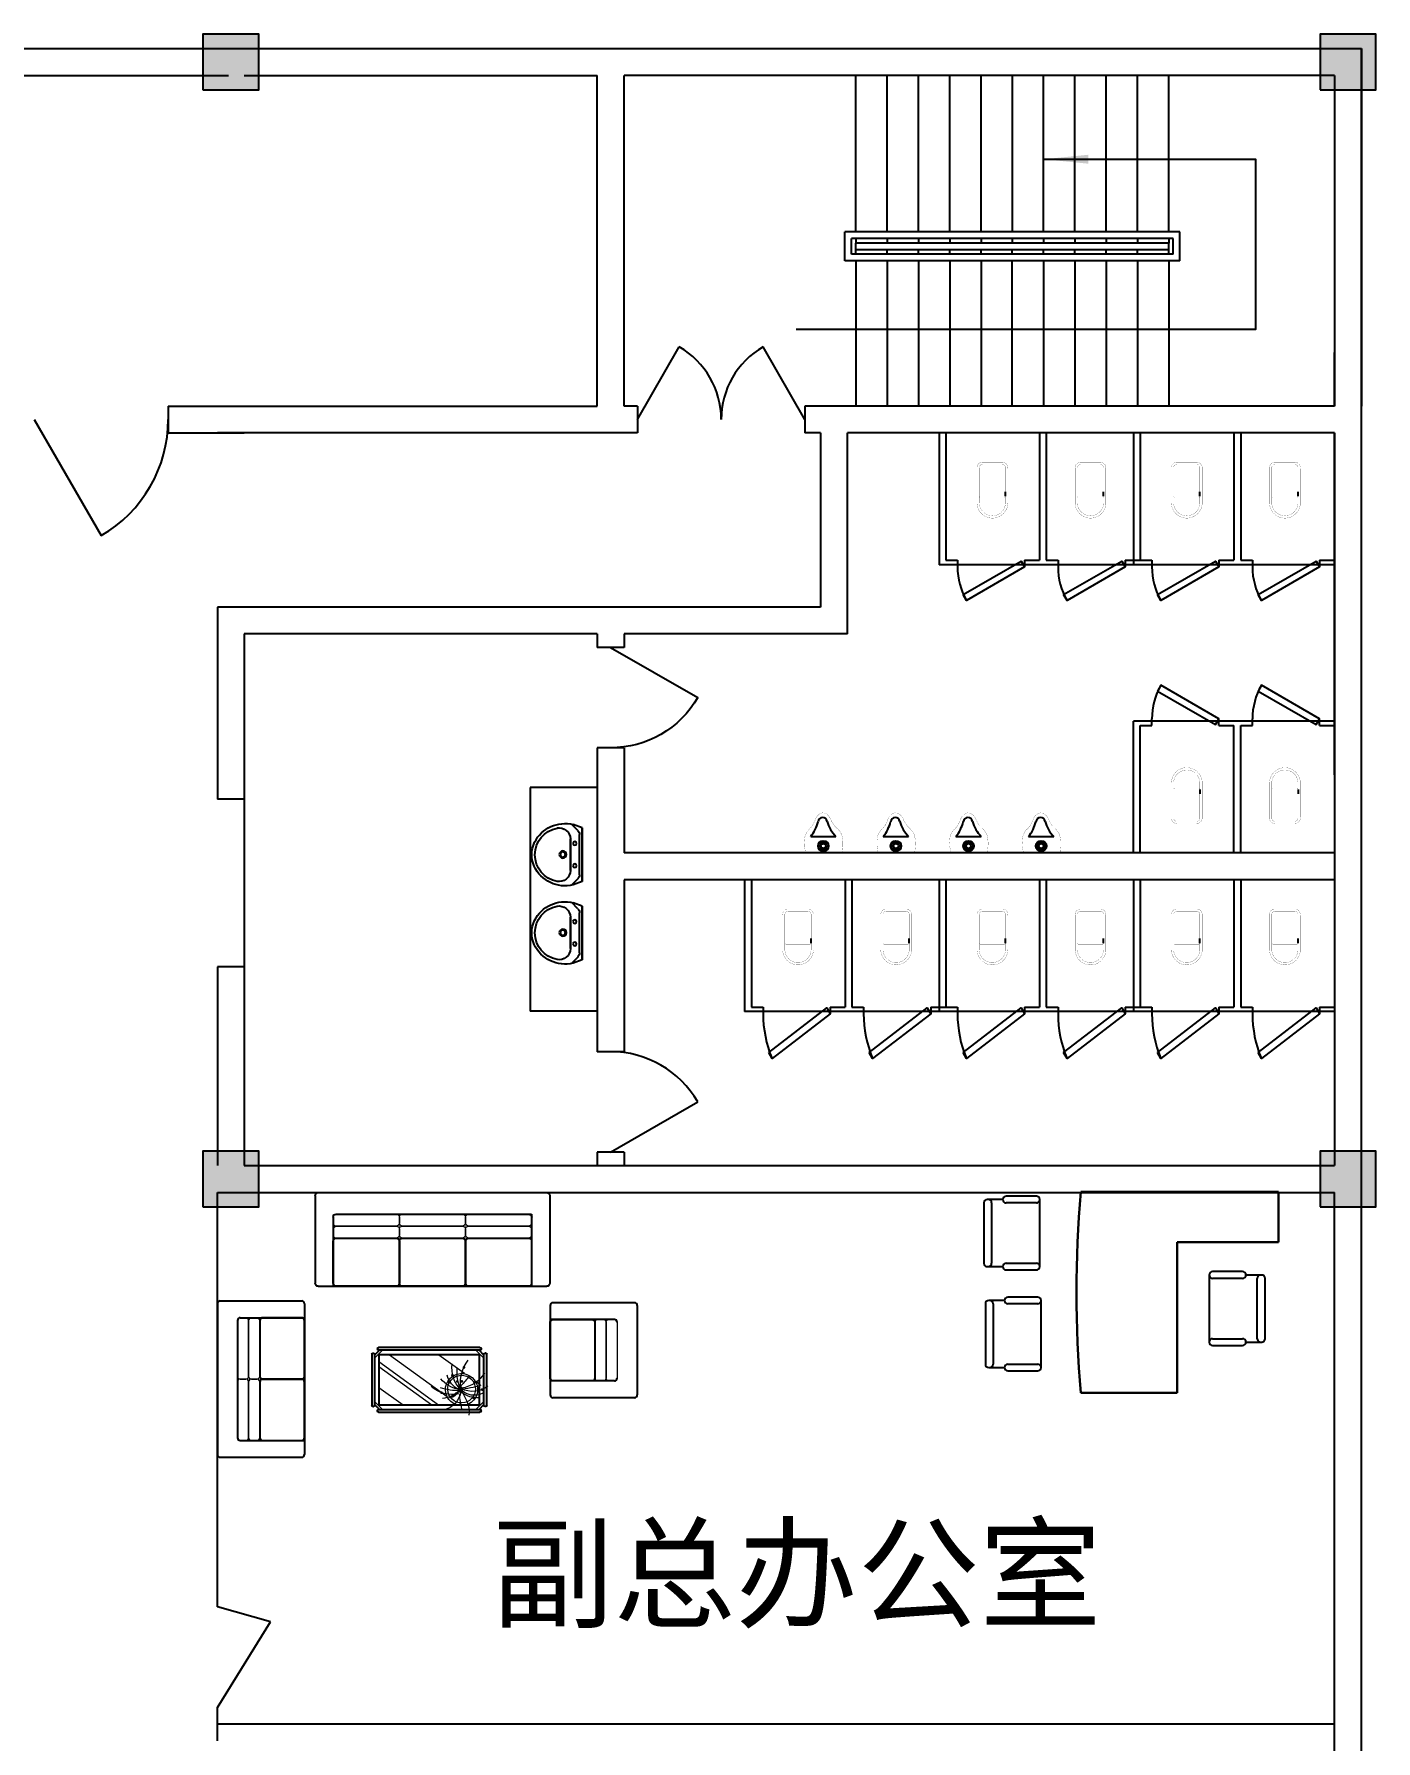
# Model space of a CAD drawing. Header units: millimetres. Extents: x 958 to 636282, y 2095 to 161571.
# Drawn here: x 131928 to 143938, y 52315 to 67595 of the extents above; entities that cross this region are included whole.
import ezdxf
from ezdxf.enums import TextEntityAlignment as Align

# ---------------------------------------------------------------- set-up
doc = ezdxf.new("R2010")
doc.units = ezdxf.units.MM
for name, color, linetype in [('COLUMN', 9, 'Continuous'), ('dote', 1, 'Continuous'), ('PUB_DIM', 3, 'Continuous'), ('PUB_HATCH', 8, 'Continuous'), ('STAIR', 6, 'Continuous'), ('W', 7, 'Continuous'), ('wall', 2, 'Continuous'), ('WINDOW', 4, 'Continuous'), ('WINDOW_TEXT', 7, 'Continuous'), ('洁具', 73, 'Continuous'), ('窗子', 123, 'Continuous')]:
    doc.layers.add(name, color=color, linetype=linetype)
doc.styles.add('SIMPLEX', font='SIMPLEX.SHX')
doc.styles.get("Standard").update_dxf_attribs({"font": 'arial.ttf'})

# ---------------------------------------------------------------- blocks, each defined once
blk = doc.blocks.new('_dblk1')
for p, q in [((-0.5, 0), (-0.25, -0.433)), ((0.5, 0), (0.25, -0.433))]:
    blk.add_line(p, q)
for centre, start, end in [((-0.5, 0), 300, 0), ((0.5, 0), 180, 240)]:
    blk.add_arc(centre, 0.5, start, end)
at = {"layer": 'WINDOW_TEXT', "style": 'SIMPLEX', "flags": 9}
blk.add_attdef('A', text='', height=1, dxfattribs=at).set_placement((0, 1.5), align=Align.MIDDLE)
blk = doc.blocks.new('_fzh')
blk.add_lwpolyline([(-0.5, -0.5), (0.5, -0.5), (0.5, 0.5), (-0.5, 0.5)], close=True)
at = {"layer": 'PUB_HATCH'}
blk.add_solid([(-0.5, -0.5), (0.5, -0.5), (-0.5, 0.5), (0.5, 0.5)], dxfattribs=at)
blk = doc.blocks.new('_ARROW')
blk.add_solid([(0, 0), (-1, 0.1), (-1, -0.1)])
blk = doc.blocks.new('M_A1SFU')
blk.add_line((-0.5, 0), (0, -0.866))
blk.add_arc((-0.5, 0), 1, 300, 0)
blk = doc.blocks.new('A$C51AF1C80')
at = {"layer": '洁具'}
blk.add_line((307, 256, -1440), (267, 256, -1440), dxfattribs=at)
at = {"layer": '洁具', "const_width": 1.5, "elevation": -1440}
for points in [[(60, 276, 0.462192), (2, 226, 0.462192)], [(52, 256, 0.414214), (22, 226, 0.414214)], [(317, 246, 0.414214), (307, 256, 0.414214)], [(367, 21, 0.97895), (367, 256, 0.97895)], [(368, 1, 0.97895), (368, 277, 0.97895)], [(2, 51, 0.462192), (60, 1, 0.462192)], [(22, 51, 0.414214), (52, 21, 0.414214)], [(307, 21, 0.414214), (317, 31, 0.414214)]]:
    blk.add_lwpolyline(points, format="xyb", dxfattribs=at)
for points in [[(2, 51), (2, 226)], [(22, 226), (22, 51)], [(267, 256), (52, 256)], [(383, 276), (60, 276)], [(342, 256), (267, 256)], [(317, 256), (367, 256)], [(317, 31), (317, 246)], [(52, 21), (269, 21)], [(368, 1), (60, 1)], [(342, 21), (267, 21)], [(317, 21), (367, 21)]]:
    blk.add_lwpolyline(points, dxfattribs=at)
at = {"layer": '洁具', "width": 0.8, "flags": 9}
for tag in ['YSIZE', 'XSIZE']:
    blk.add_attdef(tag, (2, 139, -1440), '', height=0.5, rotation=180, dxfattribs=at)
blk = doc.blocks.new('M_E6')
for p, q in [((240, 0), (-240, 0)), ((-237, 0), (239, 0)), ((240, 0), (270, -79)), ((-213, -36), (-271, -91)), ((-240, 0), (-270, -79)), ((-179, -23), (181, -23)), ((141, -105), (-141, -105)), ((-141, -105), (141, -105)), ((217, -37), (274, -95))]:
    blk.add_line(p, q)
for centre, radius in [((-99, -65), 16.3), ((2, -172), 31.6), ((2, -172), 23), ((101, -65), 16.3)]:
    blk.add_circle(centre, radius)
for centre, radius, start, end in [((28, -152), 307, 166.1751, 244.7296), ((-141, -205), 100, 90, 190.5602), ((-179, -73), 50, 90, 133.181), ((-28, -152), 307, 297.0639, 13.8249), ((141, -205), 100, 349.4398, 90), ((181, -73), 50, 44.5607, 90), ((0, -179), 243, 190.5602, 349.4398), ((0, -201), 250, 245.8071, 296.4628), ((28, -152), 307, 266.589, 266.5936)]:
    blk.add_arc(centre, radius, start, end)
at = {"width": 0.8, "flags": 9}
for tag in ['XSIZE', 'YSIZE']:
    blk.add_attdef(tag, (0, 0), '', height=0.5, dxfattribs=at)
blk = doc.blocks.new('A$C233E54F0')
at = {"layer": '窗子', "rotation": 270}
blk.add_blockref('M_E6', (459, 274), dxfattribs=at)
blk = doc.blocks.new('A$C089B79D4')
at = {"layer": '洁具'}
blk.add_line((214, 69), (214, 295), dxfattribs=at)
at = {"layer": '洁具', "const_width": 1.5}
for points in [[(142, 306), (141, 304), (133, 296), (126, 289), (119, 282), (111, 277), (104, 272), (97, 267), (90, 263), (83, 259), (75, 255), (68, 252), (62, 249), (55, 246), (49, 242), (43, 239), (38, 236), (33, 232), (28, 228), (24, 224), (20, 220), (17, 216), (14, 212), (11, 207), (9, 203), (7, 198), (5, 193), (3, 188), (3, 185)], [(149, 314), (140, 303)], [(146, 313), (159, 323), (170, 331), (180, 337), (189, 342), (198, 345), (205, 348), (212, 350), (218, 351), (224, 352), (230, 353), (236, 354), (241, 355), (247, 355), (253, 356), (259, 356), (265, 357), (272, 357), (279, 357), (287, 357), (297, 356), (307, 356), (320, 354), (334, 353), (351, 351)], [(346, 352), (352, 351)], [(361, 1), (361, 371), (351, 371), (351, 351)], [(149, 56), (148, 58), (140, 65), (132, 72), (124, 78), (117, 84), (109, 88), (102, 92), (94, 96), (87, 100), (80, 103), (73, 106), (66, 109), (59, 111), (52, 114), (46, 117), (41, 120), (36, 124), (31, 127), (27, 131), (23, 135), (19, 139), (16, 143), (13, 147), (10, 152), (8, 156), (6, 161), (4, 165), (3, 170), (2, 175), (1, 180), (1, 186), (1, 186)], [(156, 48), (147, 59)], [(153, 49), (167, 40), (178, 32), (189, 27), (198, 23), (207, 20), (214, 18), (221, 16), (228, 15), (234, 15), (240, 14), (245, 13), (251, 13), (257, 13), (263, 12), (268, 12), (275, 12), (281, 13), (289, 13), (297, 13), (306, 14), (317, 16), (329, 18), (343, 20), (351, 22)], [(361, 1), (351, 1), (351, 21)]]:
    blk.add_lwpolyline(points, dxfattribs=at)
at = {"layer": '洁具'}
for radius in [47.3, 34.6, 22.1]:
    blk.add_circle((299, 182), radius, dxfattribs=at)
for centre, radius, start, end in [((85, 176), 40.9, 98.0602, 266.3435), ((-5, 517), 312, 285.6087, 314.7132), ((-2, -201), 346, 51.2999, 75.9384)]:
    blk.add_arc(centre, radius, start, end, dxfattribs=at)
at = {"layer": '洁具', "oblique": -180, "text_generation_flag": 4, "width": 0.8, "flags": 9}
for tag in ['YSIZE', 'XSIZE']:
    blk.add_attdef(tag, (361, 186), '', height=0.5, rotation=90, dxfattribs=at)
blk = doc.blocks.new('_dblk')
blk.add_line((-0.5, 0), (0, -0.866))
blk.add_arc((-0.5, 0), 1, 300, 0)
at = {"layer": 'WINDOW_TEXT', "style": 'SIMPLEX', "flags": 9}
blk.add_attdef('A', text='', height=1, dxfattribs=at).set_placement((0, 1.5), align=Align.MIDDLE)
blk = doc.blocks.new('$plan$00000255')
for p, q in [((1023, 0), (-1023, 0)), ((-1050, -27), (-1050, -813)), ((1050, -27), (1050, -813)), ((862, -194), (-888, -194)), ((-888, -194), (-888, -840)), ((888, -221), (888, -840)), ((1023, -840), (-1023, -840))]:
    blk.add_line(p, q)
at = {"lineweight": 13}
for points in [[(-323, -194), (-862, -194, 0.414214), (-888, -221), (-888, -275, 0.414214), (-862, -302), (-323, -302, 0.414214), (-296, -275), (-296, -221, 0.414214)], [(-323, -302), (-862, -302, 0.414214), (-888, -328), (-888, -382, 0.414214), (-862, -409), (-323, -409, 0.414214), (-296, -382), (-296, -328, 0.414214)], [(269, -194), (-269, -194, 0.414214), (-296, -221), (-296, -275, 0.414214), (-269, -302), (269, -302, 0.414214), (296, -275), (296, -221, 0.414214)], [(269, -302), (-269, -302, 0.414214), (-296, -328), (-296, -382, 0.414214), (-269, -409), (269, -409, 0.414214), (296, -382), (296, -328, 0.414214)], [(862, -194), (323, -194, 0.414214), (296, -221), (296, -275, 0.414214), (323, -302), (862, -302, 0.414214), (888, -275), (888, -221, 0.414214)], [(862, -302), (323, -302, 0.414214), (296, -328), (296, -382, 0.414214), (323, -409), (862, -409, 0.414214), (888, -382), (888, -328, 0.414214)]]:
    blk.add_lwpolyline(points, format="xyb", close=True, dxfattribs=at)
for points in [[(-323, -409), (-862, -409, 0.414214), (-888, -436), (-888, -813, 0.414214), (-862, -840), (-323, -840, 0.414214), (-296, -813), (-296, -436, 0.414214)], [(269, -409), (-269, -409, 0.414214), (-296, -436), (-296, -813, 0.414214), (-269, -840), (269, -840, 0.414214), (296, -813), (296, -436, 0.414214)], [(862, -409), (323, -409, 0.414214), (296, -436), (296, -813, 0.414214), (323, -840), (862, -840, 0.414214), (888, -813), (888, -436, 0.414214)]]:
    blk.add_lwpolyline(points, format="xyb", close=True)
for centre, start, end in [((-1023, -27), 90, 180), ((1023, -27), 0, 90), ((-862, -221), 90, 180), ((862, -221), 0, 90), ((-1023, -813), 180, 270), ((1023, -813), 270, 0)]:
    blk.add_arc(centre, 26.9, start, end)
blk = doc.blocks.new('$plan$00001586')
for p, q in [((-515, -229), (-515, 229)), ((-505, 239), (-500, 239)), ((-446, 265), (-490, 221)), ((-490, -229), (-490, 229)), ((-464, 280), (-464, 275)), ((-454, 290), (454, 290)), ((-454, 265), (454, 265)), ((446, 265), (490, 221)), ((464, 280), (464, 275)), ((490, 229), (490, -229)), ((505, 239), (500, 239)), ((515, 229), (515, -229)), ((-505, -239), (-500, -239)), ((-446, -265), (-490, -221)), ((-464, -280), (-464, -275)), ((454, -265), (-454, -265)), ((454, -290), (-454, -290)), ((446, -265), (490, -221)), ((464, -280), (464, -275)), ((505, -239), (500, -239))]:
    blk.add_line(p, q)
at = {"lineweight": 13}
for p, q in [((-418, 265), (-490, 193)), ((-450, 69), (-235, 225)), ((-450, -120), (24, 225)), ((-450, -163), (84, 225)), ((265, 225), (265, 225)), ((418, 265), (490, 193)), ((-355, -225), (161, 150)), ((416, 13), (450, 38)), ((87, -225), (316, -59)), ((-418, -265), (-490, -193)), ((418, -265), (490, -193))]:
    blk.add_line(p, q, dxfattribs=at)
blk.add_lwpolyline([(-450, -225), (-450, 225), (450, 225), (450, -225)], close=True)
at = {"color": 3, "lineweight": 13, "const_width": 12}
for points in [[(206, 146, 1), (218, 146, 1)], [(391, 159, 1), (403, 159, 1)], [(105, 116, 1), (117, 116, 1)], [(171, 21, 1), (183, 21, 1)], [(234, 123, 1), (246, 123, 1)], [(245, 14, 1), (257, 14, 1)], [(259, 80, 1), (271, 80, 1)], [(270, 103, 1), (282, 103, 1)], [(275, 90, 1), (287, 90, 1)], [(278, 70, 1), (290, 70, 1)], [(286, 14, 1), (298, 14, 1)], [(289, 83, 1), (301, 83, 1)], [(399, 24, 1), (411, 24, 1)], [(468, 87, 1), (480, 87, 1)], [(201, -42, 1), (213, -42, 1)], [(305, -111, 1), (317, -111, 1)]]:
    blk.add_lwpolyline(points, format="xyb", close=True, dxfattribs=at)
at = {"color": 3, "lineweight": 13}
for centre, radius, start, end in [((138, 290), 219, 342.9456, 6.4814), ((91, -91), 259, 48.7581, 83.8624), ((90, 80), 193, 6.9904, 78.0284), ((157, 39), 126, 28.8901, 78.4579), ((763, 122), 490, 163.8561, 179.1105), ((-413, 501), 810, 328.9873, 340.361), ((429, -73), 233, 85.8741, 126.9558), ((209, -161), 293, 78.5516, 130.9815), ((261, -405), 502, 88.3286, 108.729), ((325, -197), 291, 103.0452, 139.7766), ((345, -87), 190, 114.0956, 166.2953), ((463, -102), 260, 134.4861, 189.3762), ((595, -65), 346, 155.0888, 185.9637), ((249, -558), 642, 70.5249, 87.8244), ((605, 24), 325, 171.2496, 218.2333), ((402, -31), 169, 62.9909, 135.9102), ((386, -131), 234, 53.3231, 115.7633), ((-1032, -1160), 1790, 39.0488, 42.6799), ((250, -211), 287, 31.315, 82.1378)]:
    blk.add_arc(centre, radius, start, end, dxfattribs=at)
for centre, start, end in [((-505, 229), 90, 180), ((-500, 229), 0, 90), ((-454, 280), 90, 180), ((-454, 275), 180, 270), ((454, 280), 0, 90), ((454, 275), 270, 0), ((500, 229), 90, 180), ((505, 229), 0, 90), ((-505, -229), 180, 270), ((-500, -229), 270, 0), ((-454, -275), 90, 180), ((-454, -280), 180, 270), ((454, -275), 0, 90), ((454, -280), 270, 0), ((500, -229), 180, 270), ((505, -229), 270, 0)]:
    blk.add_arc(centre, 10, start, end)
at = {"lineweight": 13}
for centre, radius, start, end in [((289, 87), 144, 356.8136, 356.1451), ((289, 83), 124, 358.4724, 357.3134)]:
    blk.add_arc(centre, radius, start, end, dxfattribs=at)
blk = doc.blocks.new('$plan$00000256')
for p, q in [((675, 0), (-675, 0)), ((-700, -25), (-700, -755)), ((700, -25), (700, -755)), ((-550, -205), (-550, -780)), ((525, -180), (-525, -180)), ((550, -205), (550, -780)), ((675, -780), (-675, -780))]:
    blk.add_line(p, q)
at = {"lineweight": 13}
for points in [[(-25, -180), (-525, -180, 0.414214), (-550, -205), (-550, -255, 0.414214), (-525, -280), (-25, -280, 0.414214), (0, -255), (0, -205, 0.414214)], [(-25, -280), (-525, -280, 0.414214), (-550, -305), (-550, -355, 0.414214), (-525, -380), (-25, -380, 0.414214), (0, -355), (0, -305, 0.414214)], [(525, -180), (25, -180, 0.414214), (0, -205), (0, -255, 0.414214), (25, -280), (525, -280, 0.414214), (550, -255), (550, -205, 0.414214)], [(525, -280), (25, -280, 0.414214), (0, -305), (0, -355, 0.414214), (25, -380), (525, -380, 0.414214), (550, -355), (550, -305, 0.414214)]]:
    blk.add_lwpolyline(points, format="xyb", close=True, dxfattribs=at)
for points in [[(-25, -380), (-525, -380, 0.414214), (-550, -405), (-550, -755, 0.414214), (-525, -780), (-25, -780, 0.414214), (0, -755), (0, -405, 0.414214)], [(525, -380), (25, -380, 0.414214), (0, -405), (0, -755, 0.414214), (25, -780), (525, -780, 0.414214), (550, -755), (550, -405, 0.414214)]]:
    blk.add_lwpolyline(points, format="xyb", close=True)
for centre, start, end in [((-675, -25), 90, 180), ((675, -25), 360, 90), ((-525, -205), 90, 180), ((525, -205), 360, 90), ((-675, -755), 180, 270), ((675, -755), 270, 360)]:
    blk.add_arc(centre, 25, start, end)
at = {"width": 0.8, "flags": 9}
for tag in ['XSIZE', 'YSIZE']:
    blk.add_attdef(tag, (0, -779), '', height=0.5, rotation=180, dxfattribs=at)

msp = doc.modelspace()

# ---------------------------------------------------------------- linework, layer by layer
for p, q in [((136967.733, 60849.18), (136368.129, 60849.18)), ((136368.129, 60849.18), (136368.129, 58849.18)), ((133807.733, 60745.286), (133807.733, 59245.286)), ((136967.733, 58849.18), (136368.129, 58849.18)), ((133567.733, 53515.357), (133567.733, 57225.286)), ((137301.966, 56237.778), (136571.966, 56237.778)), ((136546.966, 56212.778), (136546.966, 55412.778)), ((137121.966, 56087.778), (136546.966, 56087.778)), ((137326.966, 56212.778), (137326.966, 55412.778)), ((137121.966, 55537.778), (136546.966, 55537.778)), ((137301.966, 55387.778), (136571.966, 55387.778)), ((133567.733, 52315.215), (133567.733, 52615.357)), ((143567.733, 52465.286), (133567.733, 52465.286))]:
    msp.add_line(p, q)
msp.add_lwpolyline([(136946.966, 56062.778), (136946.966, 55562.778, -0.414213562), (136921.966, 55537.778), (136571.966, 55537.778, -0.414213562), (136546.966, 55562.778), (136546.966, 56062.778, -0.414213562), (136571.966, 56087.778), (136921.966, 56087.778, -0.414213562)], format="xyb", close=True)
at = {"lineweight": 13}
for points in [[(137046.966, 56062.778), (137046.966, 55562.778, -0.414213562), (137021.966, 55537.778), (136971.966, 55537.778, -0.414213562), (136946.966, 55562.778), (136946.966, 56062.778, -0.414213562), (136971.966, 56087.778), (137021.966, 56087.778, -0.414213562)], [(137146.966, 56062.778), (137146.966, 55562.778, -0.414213562), (137121.966, 55537.778), (137071.966, 55537.778, -0.414213562), (137046.966, 55562.778), (137046.966, 56062.778, -0.414213562), (137071.966, 56087.778), (137121.966, 56087.778, -0.414213562)]]:
    msp.add_lwpolyline(points, format="xyb", close=True, dxfattribs=at)
for centre, start, end in [((136571.966, 56212.778), 90, 180), ((137301.966, 56212.778), 0, 90), ((137121.966, 56062.778), 0, 90), ((137121.966, 55562.778), 270, 0), ((136571.966, 55412.778), 180, 270), ((137301.966, 55412.778), 270, 0)]:
    msp.add_arc(centre, 25, start, end)
at = {"layer": 'PUB_DIM'}
msp.add_lwpolyline([(140963.734, 66475.286), (142859.69, 66475.286), (142859.69, 64950.795), (138747.753, 64950.795)], dxfattribs=at)
at = {"layer": 'STAIR'}
for p, q in [((139283.734, 65825.286), (139283.734, 67225.286)), ((139563.734, 65825.286), (139563.734, 67225.286)), ((139843.734, 65825.286), (139843.734, 67225.286)), ((140123.734, 65825.286), (140123.734, 67225.286)), ((140403.734, 65825.286), (140403.734, 67225.286)), ((140683.734, 67225.286), (140683.734, 65825.286)), ((140963.734, 65825.286), (140963.734, 67225.286)), ((141243.734, 65825.286), (141243.734, 67225.286)), ((141523.734, 65825.286), (141523.734, 67225.286)), ((141803.734, 65825.286), (141803.734, 67225.286)), ((142083.734, 65825.286), (142083.734, 67225.286)), ((142183.734, 65825.286), (139183.734, 65825.286)), ((139183.734, 65565.286), (139183.734, 65825.286)), ((142123.734, 65765.286), (139243.734, 65765.286)), ((139243.734, 65625.286), (139243.734, 65765.286)), ((139283.734, 65765.286), (139283.734, 65725.286)), ((139283.734, 65765.286), (139283.734, 65725.286)), ((139283.734, 65765.286), (139283.734, 65725.286)), ((142083.734, 65725.286), (139283.734, 65725.286)), ((139283.734, 65665.286), (139283.734, 65725.286)), ((139563.734, 65765.286), (139563.734, 65725.286)), ((139843.734, 65765.286), (139843.734, 65725.286)), ((140123.734, 65765.286), (140123.734, 65725.286)), ((140403.734, 65765.286), (140403.734, 65725.286)), ((140683.734, 65765.286), (140683.734, 65725.286)), ((140963.734, 65765.286), (140963.734, 65725.286)), ((141243.734, 65765.286), (141243.734, 65725.286)), ((141523.734, 65765.286), (141523.734, 65725.286)), ((141803.734, 65765.286), (141803.734, 65725.286)), ((142083.734, 65765.286), (142083.734, 65725.286)), ((142083.734, 65665.286), (142083.734, 65725.286)), ((142123.734, 65625.286), (142123.734, 65765.286)), ((142183.734, 65565.286), (142183.734, 65825.286)), ((142183.734, 65565.286), (139183.734, 65565.286)), ((142123.734, 65625.286), (139243.734, 65625.286)), ((142083.734, 65665.286), (139283.734, 65665.286)), ((139283.734, 65625.286), (139283.734, 65665.286)), ((139283.734, 65625.286), (139283.734, 65665.286)), ((139283.734, 65625.286), (139283.734, 65665.286)), ((139283.734, 65565.286), (139283.734, 64265.286)), ((139563.734, 65625.286), (139563.734, 65665.286)), ((139563.734, 65565.286), (139563.734, 64265.286)), ((139843.734, 65625.286), (139843.734, 65665.286)), ((139843.734, 65565.286), (139843.734, 64265.286)), ((140123.734, 65625.286), (140123.734, 65665.286)), ((140123.734, 65565.286), (140123.734, 64265.286)), ((140403.734, 65625.286), (140403.734, 65665.286)), ((140403.734, 65565.286), (140403.734, 64265.286)), ((140683.734, 65625.286), (140683.734, 65665.286)), ((140683.734, 64265.286), (140683.734, 65565.286)), ((140963.734, 65625.286), (140963.734, 65665.286)), ((140963.734, 65565.286), (140963.734, 64265.286)), ((141243.734, 65625.286), (141243.734, 65665.286)), ((141243.734, 65565.286), (141243.734, 64265.286)), ((141523.734, 65625.286), (141523.734, 65665.286)), ((141523.734, 65565.286), (141523.734, 64265.286)), ((141803.734, 65625.286), (141803.734, 65665.286)), ((141803.734, 65565.286), (141803.734, 64265.286)), ((142083.734, 65625.286), (142083.734, 65665.286)), ((142083.734, 65565.286), (142083.734, 64265.286))]:
    msp.add_line(p, q, dxfattribs=at)
at = {"layer": 'W', "color": 3, "linetype": 'ByBlock', "lineweight": 25}
for p, q in [((140468.69, 57161.046), (140458.69, 57161.046)), ((140599.65, 57161.046), (140458.69, 57161.046)), ((140599.65, 57161.046), (140599.65, 57161.046)), ((140898.69, 57191.046), (140629.65, 57191.046)), ((140928.69, 56561.046), (140928.69, 57161.046)), ((140928.69, 57161.046), (140928.69, 57161.046)), ((140428.69, 57131.046), (140428.69, 56591.046)), ((140498.69, 57131.046), (140498.69, 56591.046)), ((140898.69, 57131.046), (140629.65, 57131.046)), ((140458.69, 56561.046), (140468.69, 56561.046)), ((140458.69, 56561.046), (140599.65, 56561.046)), ((140599.65, 56561.046), (140599.65, 56561.046)), ((140629.65, 56591.046), (140898.69, 56591.046)), ((140928.69, 56561.046), (140928.69, 56561.046)), ((140629.65, 56531.046), (140898.69, 56531.046)), ((142445.681, 56485.92), (142445.681, 55885.92)), ((142445.681, 56485.92), (142445.681, 56485.92)), ((142744.721, 56515.92), (142475.681, 56515.92)), ((142744.721, 56455.92), (142475.681, 56455.92)), ((142774.721, 56485.92), (142774.721, 56485.92)), ((142915.681, 56485.92), (142774.721, 56485.92)), ((142875.681, 55915.92), (142875.681, 56455.92)), ((142915.681, 56485.92), (142905.681, 56485.92)), ((142945.681, 55915.92), (142945.681, 56455.92)), ((140482.178, 56258.172), (140472.178, 56258.172)), ((140613.138, 56258.172), (140472.178, 56258.172)), ((140613.138, 56258.172), (140613.138, 56258.172)), ((140912.178, 56288.172), (140643.138, 56288.172)), ((140942.178, 55658.172), (140942.178, 56258.172)), ((140942.178, 56258.172), (140942.178, 56258.172)), ((140442.178, 56228.172), (140442.178, 55688.172)), ((140512.178, 56228.172), (140512.178, 55688.172)), ((140912.178, 56228.172), (140643.138, 56228.172)), ((142445.681, 55885.92), (142445.681, 55885.92)), ((142475.681, 55915.92), (142744.721, 55915.92)), ((142475.681, 55855.92), (142744.721, 55855.92)), ((142774.721, 55885.92), (142774.721, 55885.92)), ((142774.721, 55885.92), (142915.681, 55885.92)), ((142905.681, 55885.92), (142915.681, 55885.92)), ((140472.178, 55658.172), (140482.178, 55658.172)), ((140472.178, 55658.172), (140613.138, 55658.172)), ((140613.138, 55658.172), (140613.138, 55658.172)), ((140643.138, 55688.172), (140912.178, 55688.172)), ((140643.138, 55628.172), (140912.178, 55628.172)), ((140942.178, 55658.172), (140942.178, 55658.172)), ((133567.733, 52615.357), (134043.239, 53379.486))]:
    msp.add_line(p, q, dxfattribs=at)
at = {"layer": 'W', "color": 0, "linetype": 'ByBlock', "lineweight": 30}
for p, q in [((143067.733, 57229.897), (141297.733, 57229.897)), ((143067.733, 57229.897), (143067.733, 56779.897)), ((142157.733, 55429.897), (142157.733, 56779.897)), ((142157.733, 56779.897), (143067.733, 56779.897)), ((141297.733, 55429.897), (142157.733, 55429.897))]:
    msp.add_line(p, q, dxfattribs=at)
at = {"layer": 'W', "color": 241, "linetype": 'ByBlock', "lineweight": 25, "true_color": 0xf26eae}
msp.add_line((134043.239, 53379.486), (133567.733, 53515.357), dxfattribs=at)
at = {"layer": 'W', "color": 3, "linetype": 'ByBlock', "lineweight": 25}
for centre, start, end in [((140458.69, 57131.046), 90, 180), ((140468.69, 57131.046), 0, 90), ((140629.65, 57161.046), 90, 180), ((140629.65, 57161.046), 180, 270), ((140898.69, 57161.046), 0, 90), ((140898.69, 57161.046), 270, 0), ((140458.69, 56591.046), 180, 270), ((140468.69, 56591.046), 270, 0), ((140629.65, 56561.046), 90, 180), ((140629.65, 56561.046), 180, 270), ((140898.69, 56561.046), 0, 90), ((140898.69, 56561.046), 270, 0), ((142475.681, 56485.92), 90, 180), ((142475.681, 56485.92), 180, 270), ((142744.721, 56485.92), 0, 90), ((142744.721, 56485.92), 270, 0), ((142905.681, 56455.92), 90, 180), ((142915.681, 56455.92), 0, 90), ((140472.178, 56228.172), 90, 180), ((140482.178, 56228.172), 0, 90), ((140643.138, 56258.172), 90, 180), ((140643.138, 56258.172), 180, 270), ((140912.178, 56258.172), 0, 90), ((140912.178, 56258.172), 270, 0), ((142475.681, 55885.92), 90, 180), ((142475.681, 55885.92), 180, 270), ((142744.721, 55885.92), 0, 90), ((142744.721, 55885.92), 270, 0), ((142905.681, 55915.92), 180, 270), ((142915.681, 55915.92), 270, 0), ((140472.178, 55688.172), 180, 270), ((140482.178, 55688.172), 270, 0), ((140643.138, 55658.172), 90, 180), ((140643.138, 55658.172), 180, 270), ((140912.178, 55658.172), 0, 90), ((140912.178, 55658.172), 270, 0)]:
    msp.add_arc(centre, 30, start, end, dxfattribs=at)
at = {"layer": 'W', "color": 0, "linetype": 'ByBlock', "lineweight": 30}
msp.add_arc((151402.733, 56329.897), 10145, 174.9103912, 185.0896088, dxfattribs=at)
at = {"layer": 'wall'}
for p, q in [((66617.733, 67465.286), (133667.733, 67465.286)), ((130367.733, 67465.286), (143807.733, 67465.286)), ((143807.733, 67465.286), (143807.733, 64265.286)), ((143807.733, 7225.286), (143807.733, 67465.286)), ((66617.733, 67225.286), (133667.733, 67225.286)), ((131807.733, 67225.286), (133447.733, 67225.286)), ((133807.733, 67225.286), (136967.733, 67225.286)), ((136967.733, 64265.286), (136967.733, 67225.286)), ((137207.733, 64265.286), (137207.733, 67225.286)), ((143567.733, 67225.286), (137207.733, 67225.286)), ((143567.733, 67225.286), (143567.733, 64265.286)), ((143567.733, 67225.286), (143567.733, 64265.286)), ((143567.733, 64265.286), (143567.733, 64745.286)), ((133127.733, 64265.286), (133687.733, 64265.286)), ((133127.733, 64265.286), (133127.733, 64025.286)), ((133687.733, 64265.286), (136967.733, 64265.286)), ((137327.733, 64265.286), (137207.733, 64265.286)), ((137327.733, 64265.286), (137327.733, 64025.286)), ((138827.733, 64265.286), (138827.733, 64025.286)), ((143567.733, 64265.286), (138827.733, 64265.286)), ((133127.733, 64025.286), (133807.733, 64025.286)), ((137327.733, 64025.286), (133567.733, 64025.286)), ((138967.733, 64025.286), (138827.733, 64025.286)), ((138967.733, 64025.286), (138967.733, 62465.286)), ((143567.733, 64025.286), (139207.733, 64025.286)), ((139207.733, 62225.286), (139207.733, 64025.286)), ((143567.733, 60965.286), (143567.733, 64025.286)), ((143567.733, 64025.286), (143567.733, 57465.286)), ((133567.733, 62465.286), (133567.733, 60745.286)), ((136967.733, 62465.286), (133567.733, 62465.286)), ((138967.733, 62465.286), (136967.733, 62465.286)), ((133807.733, 62225.286), (133807.733, 60745.286)), ((136967.733, 62225.286), (133807.733, 62225.286)), ((136967.733, 62225.286), (136967.733, 62105.286)), ((137207.733, 62225.286), (137207.733, 62105.286)), ((139207.733, 62225.286), (137207.733, 62225.286)), ((137207.733, 62105.286), (136967.733, 62105.286)), ((137207.733, 61205.286), (136967.733, 61205.286)), ((136967.733, 61205.286), (136967.733, 58485.286)), ((137207.733, 61205.286), (137207.733, 60265.286)), ((133807.733, 60745.286), (133567.733, 60745.286)), ((143567.733, 60265.286), (137207.733, 60265.286)), ((143567.733, 60025.286), (137207.733, 60025.286)), ((137207.733, 60025.286), (137207.733, 58485.286)), ((143567.733, 60025.286), (143567.733, 60025.286)), ((143567.733, 60025.286), (143567.733, 59785.286)), ((133807.733, 59245.286), (133567.733, 59245.286)), ((133567.733, 59245.286), (133567.733, 57465.286)), ((133807.733, 59245.286), (133807.733, 57465.286)), ((137207.733, 58485.286), (136967.733, 58485.286)), ((133807.733, 57465.286), (143567.733, 57465.286)), ((137207.733, 57585.286), (136967.733, 57585.286)), ((136967.733, 57585.286), (136967.733, 57465.286)), ((137207.733, 57585.286), (137207.733, 57465.286)), ((133567.733, 57225.286), (143567.733, 57225.286)), ((143567.733, 7465.286), (143567.733, 57225.286))]:
    msp.add_line(p, q, dxfattribs=at)
at = {"layer": '洁具'}
for p, q in [((140027.733, 64025.286), (140027.733, 62845.286)), ((140087.733, 64025.286), (140087.733, 62885.286)), ((140927.733, 64025.286), (140927.733, 62885.286)), ((140987.733, 64025.286), (140987.733, 62885.286)), ((141767.733, 64025.286), (141767.733, 62845.286)), ((141827.733, 64025.286), (141827.733, 62885.286)), ((142667.733, 64025.286), (142667.733, 62885.286)), ((142727.733, 64025.286), (142727.733, 62885.286)), ((141827.733, 62845.286), (140027.733, 62845.286)), ((140087.733, 62885.286), (140192.733, 62885.286)), ((140192.733, 62885.286), (140192.733, 62825.286)), ((140792.733, 62885.286), (140927.733, 62885.286)), ((140792.733, 62885.286), (140792.733, 62825.286)), ((140987.733, 62885.286), (141092.733, 62885.286)), ((141092.733, 62885.286), (141092.733, 62825.286)), ((141692.733, 62885.286), (141692.733, 62825.286)), ((141692.733, 62885.286), (141827.733, 62885.286)), ((143567.733, 62845.286), (141767.733, 62845.286)), ((141827.733, 62885.286), (141932.733, 62885.286)), ((141932.733, 62885.286), (141932.733, 62825.286)), ((142532.733, 62885.286), (142532.733, 62825.286)), ((142532.733, 62885.286), (142667.733, 62885.286)), ((142727.733, 62885.286), (142832.733, 62885.286)), ((142832.733, 62885.286), (142832.733, 62825.286)), ((143432.733, 62885.286), (143567.733, 62885.286)), ((143432.733, 62885.286), (143432.733, 62825.286)), ((143567.733, 61445.286), (141767.733, 61445.285)), ((141767.733, 60265.286), (141767.733, 61445.285)), ((141932.733, 61405.286), (141932.733, 61465.286)), ((142532.733, 61405.286), (142532.733, 61465.286)), ((142832.733, 61405.286), (142832.733, 61465.286)), ((143432.733, 61405.286), (143432.733, 61465.286)), ((141827.733, 61405.286), (141932.733, 61405.286)), ((141827.733, 60265.286), (141827.733, 61405.286)), ((142532.733, 61405.286), (142667.733, 61405.286)), ((142667.733, 60265.286), (142667.733, 61405.286)), ((142727.733, 61405.286), (142832.733, 61405.286)), ((142727.733, 60265.286), (142727.733, 61405.286)), ((143432.733, 61405.286), (143567.733, 61405.286)), ((138287.733, 60025.286), (138287.733, 58845.286)), ((138347.733, 60025.286), (138347.733, 58885.286)), ((139187.733, 60025.286), (139187.733, 58885.286)), ((139247.733, 60025.286), (139247.733, 58885.286)), ((140027.733, 60025.286), (140027.733, 58845.286)), ((140087.733, 60025.286), (140087.733, 58885.286)), ((140927.733, 60025.286), (140927.733, 58885.286)), ((140987.733, 60025.286), (140987.733, 58885.286)), ((141767.733, 60025.286), (141767.733, 58845.286)), ((141827.733, 60025.286), (141827.733, 58885.286)), ((142667.733, 60025.286), (142667.733, 58885.286)), ((142727.733, 60025.286), (142727.733, 58885.286)), ((140087.733, 58845.286), (138287.733, 58845.286)), ((138347.733, 58885.286), (138452.733, 58885.286)), ((138452.733, 58885.286), (138452.733, 58825.286)), ((139052.733, 58885.286), (139187.733, 58885.286)), ((139052.733, 58885.286), (139052.733, 58825.286)), ((139247.733, 58885.286), (139352.733, 58885.286)), ((139352.733, 58885.286), (139352.733, 58825.286)), ((139952.733, 58885.286), (139952.733, 58825.286)), ((139952.733, 58885.286), (140087.733, 58885.286)), ((141827.733, 58845.286), (140027.733, 58845.286)), ((140087.733, 58885.286), (140192.733, 58885.286)), ((140192.733, 58885.286), (140192.733, 58825.286)), ((140792.733, 58885.286), (140927.733, 58885.286)), ((140792.733, 58885.286), (140792.733, 58825.286)), ((140987.733, 58885.286), (141092.733, 58885.286)), ((141092.733, 58885.286), (141092.733, 58825.286)), ((141692.733, 58885.286), (141692.733, 58825.286)), ((141692.733, 58885.286), (141827.733, 58885.286)), ((143567.733, 58845.286), (141767.733, 58845.286)), ((141827.733, 58885.286), (141932.733, 58885.286)), ((141932.733, 58885.286), (141932.733, 58825.286)), ((142532.733, 58885.286), (142532.733, 58825.286)), ((142532.733, 58885.286), (142667.733, 58885.286)), ((142727.733, 58885.286), (142832.733, 58885.286)), ((142832.733, 58885.286), (142832.733, 58825.286)), ((143432.733, 58885.286), (143567.733, 58885.286)), ((143432.733, 58885.286), (143432.733, 58825.286))]:
    msp.add_line(p, q, dxfattribs=at)
for points in [[(140243.118, 62577.247), (140762.733, 62877.247), (140792.733, 62825.286), (140273.118, 62525.286)], [(141143.118, 62577.247), (141662.733, 62877.247), (141692.733, 62825.286), (141173.118, 62525.286)], [(141983.118, 62577.247), (142502.733, 62877.247), (142532.733, 62825.286), (142013.118, 62525.286)], [(142883.118, 62577.247), (143402.733, 62877.247), (143432.733, 62825.286), (142913.118, 62525.286)], [(141983.118, 61713.324), (142502.733, 61413.324), (142532.733, 61465.286), (142013.118, 61765.286)], [(142883.118, 61713.324), (143402.733, 61413.324), (143432.733, 61465.286), (142913.118, 61765.286)], [(138503.118, 58477.247), (139022.733, 58877.247), (139052.733, 58825.286), (138533.118, 58425.286)], [(139403.118, 58477.247), (139922.733, 58877.247), (139952.733, 58825.286), (139433.118, 58425.286)], [(140243.118, 58477.247), (140762.733, 58877.247), (140792.733, 58825.286), (140273.118, 58425.286)], [(141143.118, 58477.247), (141662.733, 58877.247), (141692.733, 58825.286), (141173.118, 58425.286)], [(141983.118, 58477.247), (142502.733, 58877.247), (142532.733, 58825.286), (142013.118, 58425.286)], [(142883.118, 58477.247), (143402.733, 58877.247), (143432.733, 58825.286), (142913.118, 58425.286)]]:
    msp.add_lwpolyline(points, close=True, dxfattribs=at)
for centre, radius, start, end in [((140792.733, 62825.286), 600, 180, 210), ((141692.733, 62825.286), 600, 180, 210), ((142532.733, 62825.286), 600, 180, 210), ((143432.733, 62825.286), 600, 180, 210), ((142532.733, 61465.286), 600, 150, 180), ((143432.733, 61465.286), 600, 150, 180), ((139480.72, 58823.795), 1027.988, 179.9168999, 202.808931), ((140380.72, 58823.795), 1027.988, 179.9168999, 202.808931), ((141220.72, 58823.795), 1027.988, 179.9168999, 202.808931), ((142120.72, 58823.795), 1027.988, 179.9168999, 202.808931), ((142960.72, 58823.795), 1027.988, 179.9168999, 202.808931), ((143860.72, 58823.795), 1027.988, 179.9168999, 202.808931)]:
    msp.add_arc(centre, radius, start, end, dxfattribs=at)

# ---------------------------------------------------------------- block references
for name, p, rotation in [('A$C51AF1C80', (140366.528, 63765.195), 270), ('A$C51AF1C80', (141244.894, 63765.195), 270), ('A$C51AF1C80', (142106.528, 63765.195), 270), ('A$C51AF1C80', (142984.894, 63765.195), 270), ('A$C089B79D4', (138809.897, 60625.885), 270), ('A$C089B79D4', (139459.897, 60625.885), 270), ('A$C089B79D4', (140109.897, 60625.885), 270), ('A$C089B79D4', (140759.897, 60625.885), 270), ('A$C51AF1C80', (138626.528, 59765.195), 270), ('A$C51AF1C80', (139504.894, 59765.195), 270), ('A$C51AF1C80', (140366.528, 59765.195), 270), ('A$C51AF1C80', (141244.894, 59765.195), 270), ('A$C51AF1C80', (142106.528, 59765.195), 270), ('A$C51AF1C80', (142984.894, 59765.195), 270), ('$plan$00000256', (133567.733, 55553.931), 90)]:
    msp.add_blockref(name, p, dxfattribs=dict(rotation=rotation))
at = {"xscale": -1}
for name, p, rotation in [('A$C51AF1C80', (142106.528, 60525.376), 270), ('A$C51AF1C80', (142984.894, 60525.376), 270), ('$plan$00001586', (135464.509, 55547.186), 180)]:
    msp.add_blockref(name, p, dxfattribs=dict(at, rotation=rotation))
msp.add_blockref('$plan$00000255', (135492.854, 57225.286), dxfattribs=at)
at = {"layer": 'COLUMN', "xscale": 500, "yscale": 500, "zscale": 500}
for p in [(133687.733, 67345.286), (143687.733, 67345.286), (133687.733, 57345.286), (143687.733, 57345.286)]:
    msp.add_blockref('_fzh', p, dxfattribs=at)
at = {"layer": 'dote', "extrusion": (0, 0, -1), "zscale": -1, "rotation": 180}
for p in [(-136373.333, 60522.691), (-136373.333, 59822.691)]:
    msp.add_blockref('A$C233E54F0', p, dxfattribs=at)
at = {"layer": 'PUB_DIM', "extrusion": (0, 0, -1), "xscale": -400, "yscale": 400, "zscale": -400, "rotation": 180}
msp.add_blockref('_ARROW', (-140963.734, 66475.286), dxfattribs=at)
at = {"layer": 'WINDOW'}
for name, p, xscale, yscale, zscale, rotation in [('_dblk1', (138077.733, 64145.286), 1500, 1500, 1500, 180), ('M_A1SFU', (132527.733, 64145.286), -1200, -1200, 1200, 180), ('_dblk', (137087.733, 61655.286), -900, 900, 900, 90), ('_dblk', (137087.733, 58035.286), 900, 900, 900, 90)]:
    msp.add_blockref(name, p, dxfattribs=dict(at, xscale=xscale, yscale=yscale, zscale=zscale, rotation=rotation))

# ---------------------------------------------------------------- texts
at = {"insert": (136025.075, 54212.064), "char_height": 800, "attachment_point": 1}
msp.add_mtext_dynamic_manual_height_columns('副总办公室', width=6169.18877, gutter_width=12.5, heights=[0], dxfattribs=at)
at = {"width": 0.8, "flags": 9}
for tag, p, s in [('YSIZE', (136548.17, 55536.918), '780'), ('XSIZE', (136548.17, 55536.604), '1400')]:
    msp.add_attdef(tag, p, s, height=0.5, rotation=90, dxfattribs=at)

doc.saveas('drawing.dxf')
